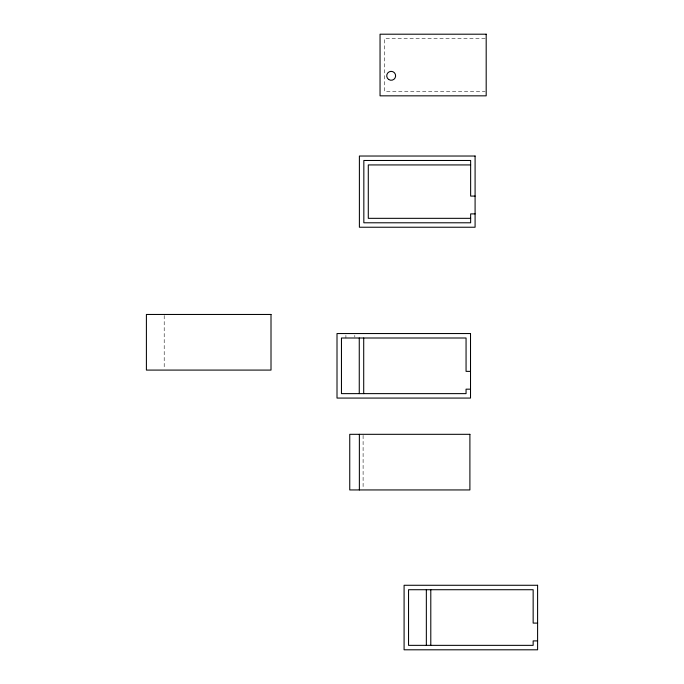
<?xml version="1.0" encoding="UTF-8"?>
<svg xmlns="http://www.w3.org/2000/svg" width="684" height="684" viewBox="0 0 684 684"><rect width="100%" height="100%" fill="white"/><g stroke="black" fill="none" stroke-linecap="round" stroke-linejoin="round"><path stroke-width="0.51" stroke-dasharray="3.42 2.56" d="M485.127 38.646L384.502 38.646L384.502 91.382L485.127 91.382M363.101 435.366L363.101 488.898M354.808 335.322L354.808 337.101M345.907 335.322L345.907 337.999M164.203 315.512L164.203 367.992"/><path stroke-width="1.03" d="M470.643 164.929L368.291 164.929L368.291 218.333L470.643 218.333M475.089 196.086L470.643 196.086L470.643 160.483L363.837 160.483L363.837 222.787L470.643 222.787L470.643 213.887L475.089 213.887M470.515 371.369L466.06 371.369L466.06 337.999L341.461 337.999L341.461 393.625L466.06 393.625L466.06 389.17L470.515 389.17M537.598 623.098L533.152 623.098L533.152 589.719L408.545 589.719L408.545 645.354L533.152 645.354L533.152 640.899L537.598 640.899M430.792 589.719L430.792 645.354M426.346 589.719L426.346 645.354M363.708 337.999L363.708 393.625M359.365 434.314L359.365 489.941M359.262 337.999L359.262 393.625M486.187 34.2L380.048 34.2L380.048 95.837L486.187 95.837L486.187 34.2M475.089 156.029L359.391 156.029L359.391 227.233L475.089 227.233L475.089 156.029M271.009 314.46L146.402 314.46L146.402 370.087L271.009 370.087L271.009 314.46M470.515 333.544L337.007 333.544L337.007 398.071L470.515 398.071L470.515 333.544M469.899 434.314L349.746 434.314L349.746 489.941L469.899 489.941L469.899 434.314M537.598 585.273L404.09 585.273L404.09 649.8L537.598 649.8L537.598 585.273M388.717 79.515A4.446 4.446 0 0 0 395.617 76.086A4.446 4.446 0 0 0 389.196 71.82A4.446 4.446 0 0 0 388.717 79.515"/></g></svg>
